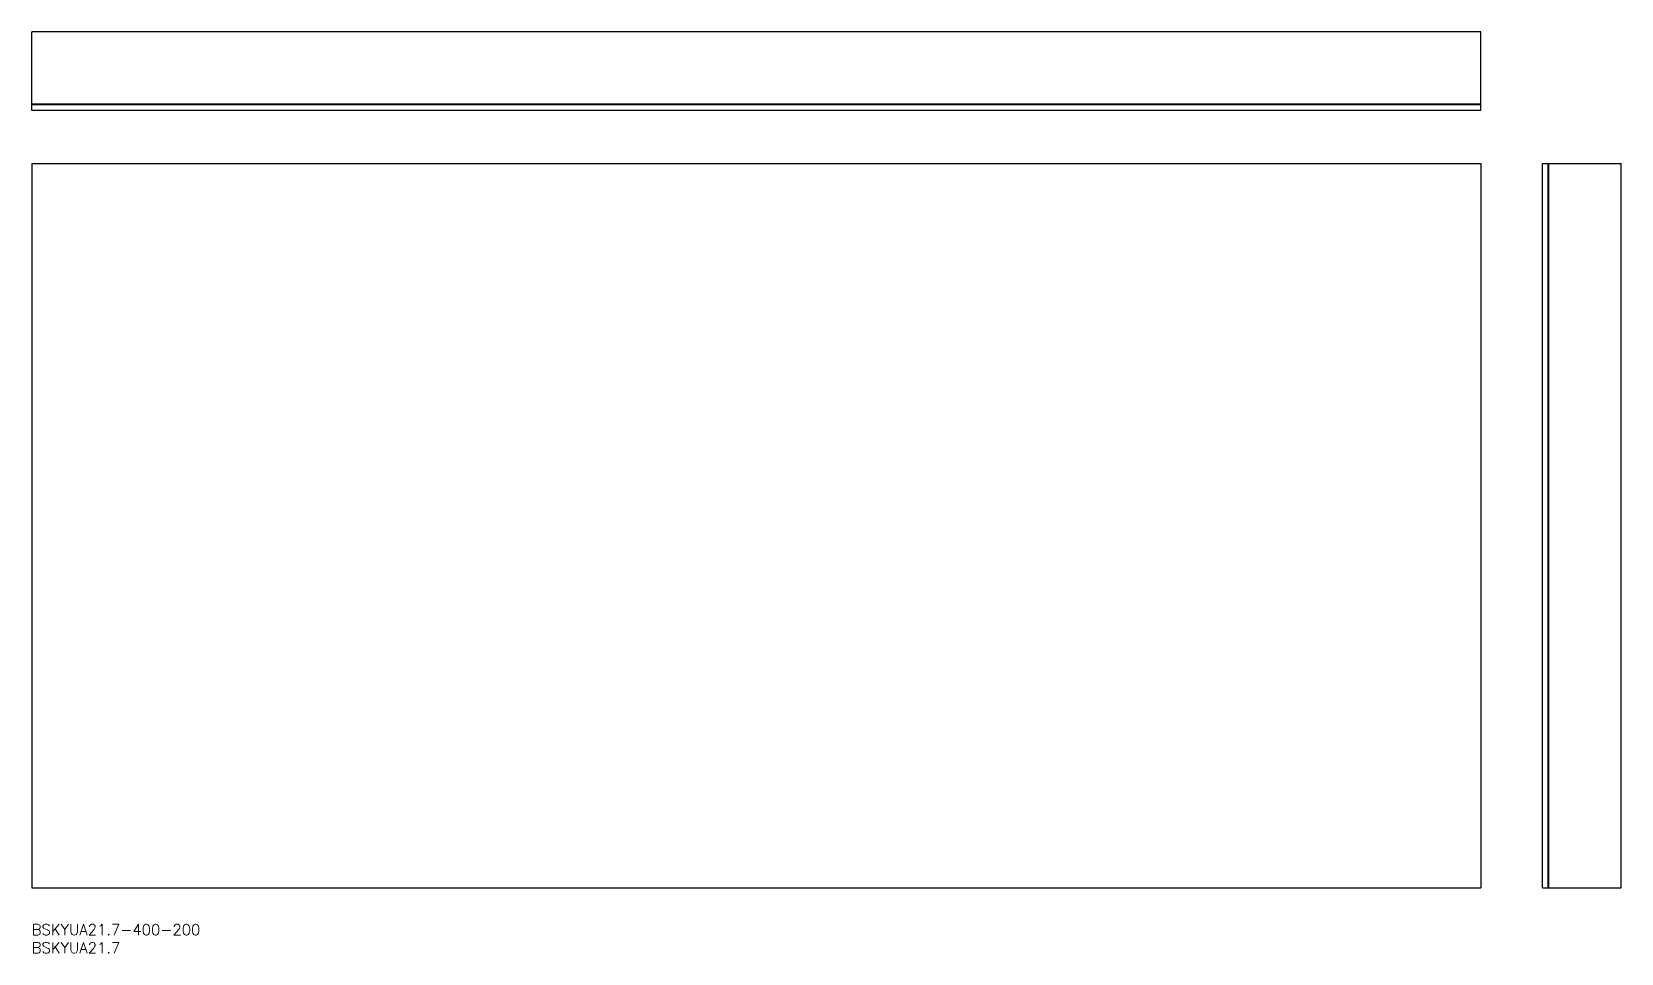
# Model space of a CAD drawing. Extents: x 0 to 439, y -8 to 246.
import ezdxf

# ---------------------------------------------------------------- set-up
doc = ezdxf.new("R2010")
doc.units = 0
doc.header["$LTSCALE"] = 0.5
doc.layers.add('MSM_CONTINUOUS', color=7, linetype='CONTINUOUS')
doc.layers.add('MSM_PART_NUMBER', color=7, linetype='CONTINUOUS')
doc.styles.get("Standard").update_dxf_attribs({"font": 'txt.shx', "height": 3, "bigfont": 'bigfont.shx'})

# ---------------------------------------------------------------- blocks, each defined once
blk = doc.blocks.new('*U12')
at = {"layer": 'MSM_PART_NUMBER'}
blk.add_text('BSKYUA21.7-400-200', height=3, dxfattribs=at).set_placement((0, -3))
blk = doc.blocks.new('*U13')
at = {"layer": 'MSM_PART_NUMBER'}
blk.add_text('BSKYUA21.7', height=3, dxfattribs=at).set_placement((0, -8))

msp = doc.modelspace()

# ---------------------------------------------------------------- linework, layer by layer
at = {"layer": 'MSM_CONTINUOUS'}
for p, q in [((0, 224.61), (0, 246.31)), ((400, 246.31), (0, 246.31)), ((400, 224.61), (400, 246.31)), ((400, 226.31), (0, 226.31)), ((400, 226.11), (0, 226.11)), ((400, 224.61), (0, 224.61)), ((0, 210), (0, 10)), ((0, 210), (400, 210)), ((400, 210), (400, 10)), ((417.08, 210), (438.78, 210)), ((417.08, 10), (417.08, 210)), ((418.58, 10), (418.58, 210)), ((418.78, 10), (418.78, 210)), ((438.78, 10), (438.78, 210)), ((0, 10), (400, 10)), ((417.08, 10), (438.78, 10))]:
    msp.add_line(p, q, dxfattribs=at)

# ---------------------------------------------------------------- block references
for name in ['*U12', '*U13']:
    msp.add_blockref(name, (0, 0), dxfattribs=at)

doc.saveas('drawing.dxf')
